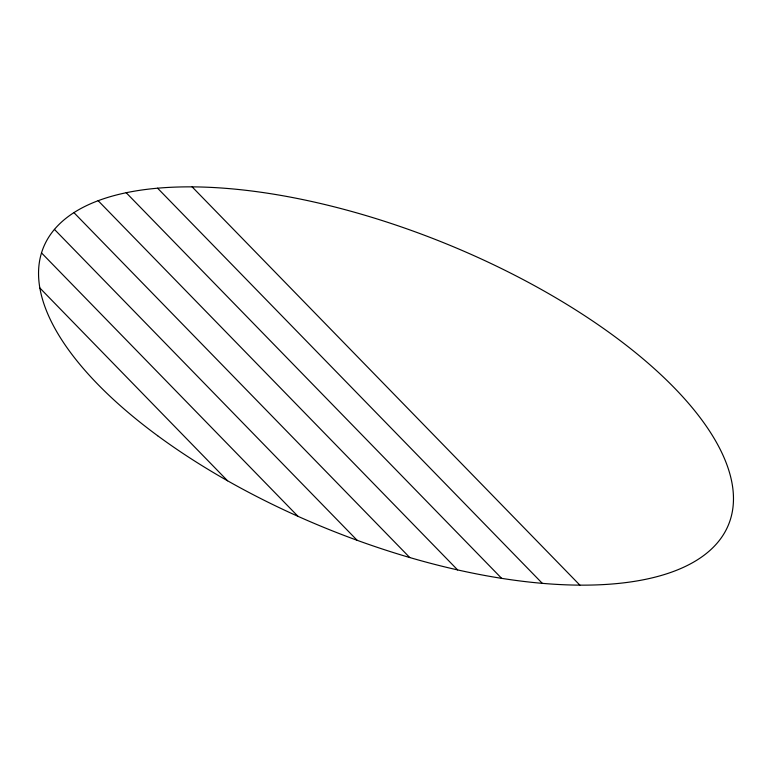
<?xml version="1.0" encoding="UTF-8"?>
<svg xmlns="http://www.w3.org/2000/svg" width="772" height="772" viewBox="0 0 772 772"><rect width="100%" height="100%" fill="white"/><g stroke="black" fill="none" stroke-linecap="round" stroke-linejoin="round"><path stroke-width="1.16" d="M192.112 186.853L579.888 585.147M157.585 188.185L542.32 583.352M126.183 192.72L501.646 578.353M98.131 200.691L457.613 569.91M73.909 212.609L409.739 557.529M54.426 229.38L357.137 540.294M41.495 252.888L297.982 516.323M39.826 287.966L227.557 480.782M157.662 435.746A369.537 154.419 22 0 0 726.992 528.135A369.537 154.419 22 0 0 273.346 194.129A369.537 154.419 22 0 0 157.662 435.746"/></g></svg>
